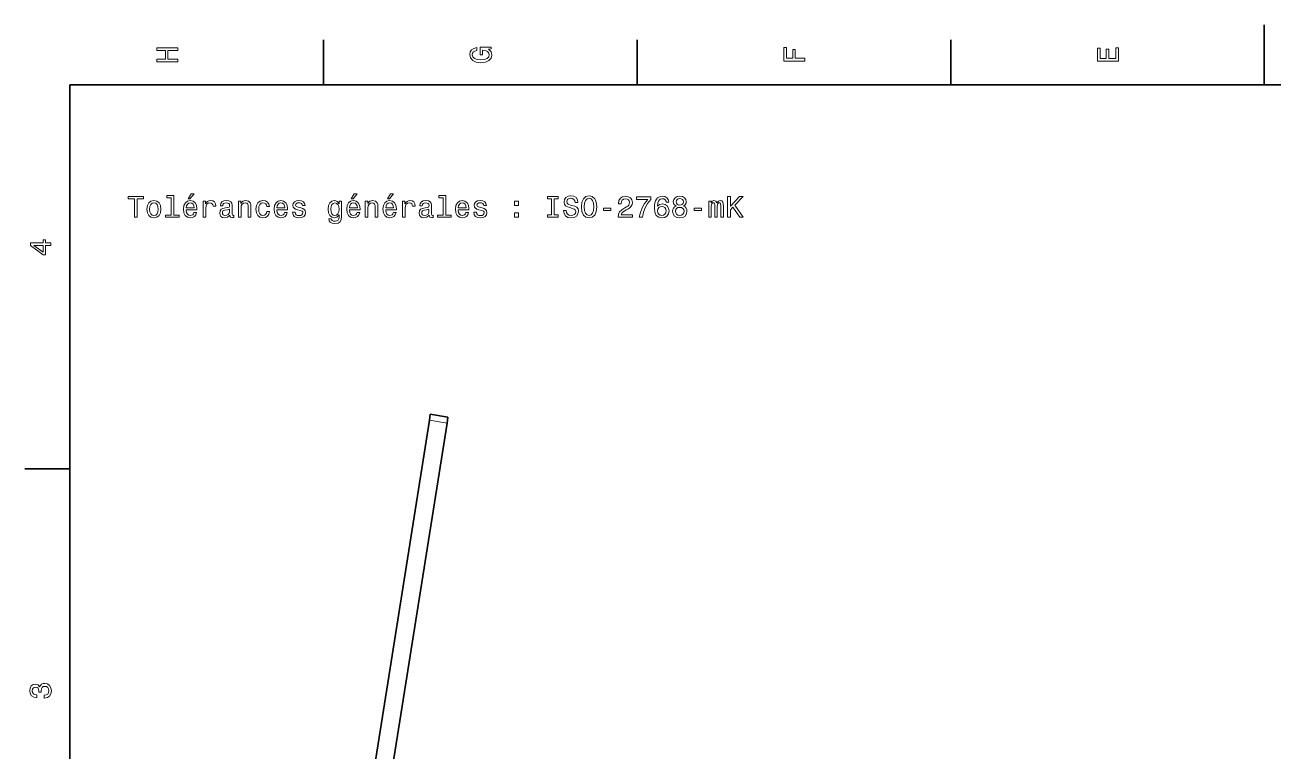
# Model space of a CAD drawing. Extents: x 0 to 420, y 0 to 297.
# Drawn here: x 2.5 to 211.5, y 175.5 to 297 of the extents above; entities that cross this region are included whole.
import ezdxf

# ---------------------------------------------------------------- set-up
doc = ezdxf.new("R2010")
doc.units = 0

msp = doc.modelspace()

# ---------------------------------------------------------------- linework, layer by layer
at = {"color": 7, "lineweight": 35, "ltscale": 0.25}
msp.add_line((210, 287), (210, 297), dxfattribs=at)
at = {"color": 7, "lineweight": 35, "ltscale": 0.1875}
for p, q in [((52.5, 287), (52.5, 294.5)), ((105, 287), (105, 294.5)), ((157.5, 287), (157.5, 294.5)), ((10, 222.699997), (2.5, 222.699997))]:
    msp.add_line(p, q, dxfattribs=at)
at = {"color": 7, "lineweight": 35}
for p, q in [((410, 287), (10, 287)), ((10, 287), (10, 10)), ((48.607815, 94.451767), (70.208748, 230.834702)), ((51.570881, 93.98246), (73.171814, 230.365387))]:
    msp.add_line(p, q, dxfattribs=at)
at = {"color": 7, "lineweight": 35, "ltscale": 0.025}
for p, q in [((70.208748, 230.834702), (70.365189, 231.822388)), ((73.171814, 230.365387), (73.328247, 231.353088))]:
    msp.add_line(p, q, dxfattribs=at)
at = {"color": 7, "lineweight": 13, "ltscale": 0.075}
msp.add_line((73.171814, 230.365387), (70.208748, 230.834702), dxfattribs=at)
at = {"color": 7, "lineweight": 35, "ltscale": 0.075}
msp.add_line((70.365189, 231.822388), (73.328247, 231.353088), dxfattribs=at)
at = {"color": 7, "lineweight": 13}
for points in [[(28.083214, 290.829987), (28.083214, 291.299011), (26.439121, 291.299011), (26.439121, 292.701019), (28.083214, 292.701019), (28.083214, 293.164978), (24.583214, 293.164978), (24.583214, 292.701019), (26.010447, 292.701019), (26.010447, 291.299011), (24.583214, 291.299011), (24.583214, 290.829987)], [(80.114197, 292.922913), (80.583214, 293.008667), (80.583214, 293.260803), (78.692001, 293.260803), (78.692001, 291.984863), (79.120674, 291.984863), (79.120674, 292.771606), (79.15094, 292.771606), (79.614914, 292.71109), (79.957855, 292.549713), (80.174713, 292.302612), (80.245316, 291.994965), (80.154541, 291.652039), (79.882202, 291.384735), (79.433357, 291.213257), (78.818085, 291.15274), (78.207855, 291.208221), (77.759003, 291.3797), (77.486671, 291.652039), (77.390854, 292.020172), (77.441284, 292.272339), (77.582497, 292.479126), (77.819527, 292.630402), (78.137245, 292.716156), (78.137245, 293.215424), (77.653099, 293.08429), (77.289986, 292.837189), (77.068085, 292.489197), (76.987396, 292.050446), (77.113472, 291.475525), (77.481628, 291.041779), (78.0616, 290.764404), (78.833214, 290.668579), (79.609871, 290.764404), (80.189842, 291.041779), (80.557999, 291.450287), (80.679039, 291.964691), (80.638687, 292.252167), (80.537827, 292.509369), (80.361313, 292.731262)], [(133.083206, 290.966156), (133.083206, 291.43515), (131.474411, 291.43515), (131.474411, 292.907776), (131.055832, 292.907776), (131.055832, 291.43515), (130.006836, 291.43515), (130.006836, 293.245697), (129.583206, 293.245697), (129.583206, 290.966156)], [(185.583206, 290.940918), (185.583206, 293.159943), (185.159576, 293.159943), (185.159576, 291.404907), (183.974411, 291.404907), (183.974411, 292.968292), (183.555832, 292.968292), (183.555832, 291.404907), (182.506836, 291.404907), (182.506836, 293.119598), (182.083206, 293.119598), (182.083206, 290.940918)], [(20.827847, 264.803741), (21.291824, 264.803741), (21.291824, 267.880096), (22.350903, 267.880096), (22.350903, 268.303741), (19.763727, 268.303741), (19.763727, 267.880096), (20.827847, 267.880096)], [(22.920788, 266.155334), (23.001478, 265.540039), (23.233467, 265.086151), (23.601624, 264.803741), (24.09586, 264.707916), (24.585052, 264.803741), (24.953207, 265.081116), (25.185196, 265.535004), (25.270931, 266.155334), (25.185196, 266.770599), (24.953207, 267.229523), (24.585052, 267.506897), (24.09586, 267.607788), (23.601624, 267.506897), (23.233467, 267.224487), (23.001478, 266.770599)], [(26.970499, 268.051575), (26.970499, 265.176941), (26.057674, 265.176941), (26.057674, 264.803741), (28.322083, 264.803741), (28.322083, 265.176941), (27.414303, 265.176941), (27.414303, 268.424774), (26.274532, 268.424774), (26.274532, 268.051575)], [(29.512285, 266.029236), (31.287502, 266.029236), (31.292545, 266.236023), (31.211853, 266.815979), (30.989952, 267.249695), (30.636925, 267.511963), (30.167904, 267.607788), (29.708973, 267.506897), (29.355946, 267.224487), (29.129002, 266.765564), (29.048309, 266.16037), (29.123959, 265.540039), (29.350903, 265.086151), (29.698885, 264.803741), (30.152775, 264.707916), (30.546146, 264.773468), (30.868914, 264.944946), (31.105946, 265.217285), (31.242113, 265.580383), (30.803352, 265.580383), (30.712574, 265.378662), (30.58145, 265.227386), (30.208252, 265.106323), (29.920788, 265.161804), (29.703928, 265.338318), (29.562717, 265.625793), (29.512285, 266.01413)], [(29.819923, 267.880096), (30.117474, 267.880096), (30.818481, 268.737457), (30.324245, 268.737457)], [(32.326408, 264.803741), (32.77021, 264.803741), (32.77021, 266.35202), (32.815598, 266.72522), (32.951767, 266.992493), (33.173668, 267.1539), (33.471218, 267.209351), (33.693123, 267.174072), (33.859547, 267.073181), (33.960411, 266.901733), (33.995716, 266.669739), (34.444565, 266.669739), (34.384045, 267.078247), (34.217617, 267.370758), (33.940239, 267.547272), (33.561996, 267.607788), (33.304794, 267.567444), (33.08289, 267.466553), (32.886204, 267.295105), (32.729866, 267.06311), (32.729866, 267.511963), (32.326408, 267.511963)], [(36.804794, 265.156769), (36.804794, 265.141632), (36.830009, 264.970154), (36.905655, 264.849121), (37.223381, 264.753296), (37.470497, 264.79364), (37.470497, 265.136597), (37.364594, 265.12146), (37.223381, 265.187012), (37.198166, 265.388763), (37.198166, 266.790771), (37.137646, 267.148834), (36.961136, 267.401001), (36.653496, 267.552307), (36.21978, 267.607788), (35.79615, 267.547272), (35.483467, 267.375793), (35.286781, 267.10849), (35.221222, 266.755463), (35.221222, 266.72522), (35.619637, 266.72522), (35.654938, 266.937012), (35.765888, 267.088318), (35.947445, 267.179108), (36.204651, 267.214417), (36.451767, 267.189178), (36.628281, 267.113525), (36.734188, 266.982422), (36.769493, 266.800873), (36.749317, 266.58905), (36.668625, 266.483124), (36.466896, 266.432709), (36.088654, 266.392365), (35.654938, 266.301575), (35.347301, 266.140198), (35.165745, 265.888031), (35.110268, 265.514832), (35.160702, 265.181976), (35.317039, 264.934875), (35.569202, 264.778534), (35.917183, 264.723053), (36.386208, 264.828949)], [(38.232025, 264.803741), (38.675831, 264.803741), (38.675831, 266.367157), (38.721222, 266.72522), (38.867474, 266.987457), (39.094418, 267.148834), (39.397011, 267.209351), (39.639088, 267.158936), (39.790382, 267.022766), (39.866032, 266.795807), (39.891251, 266.493225), (39.891251, 264.803741), (40.335052, 264.803741), (40.335052, 266.584015), (40.31488, 266.942078), (40.224102, 267.239624), (39.926552, 267.511963), (39.462574, 267.607788), (39.205368, 267.572479), (38.98851, 267.476654), (38.80191, 267.315277), (38.655655, 267.098419), (38.655655, 267.511963), (38.232025, 267.511963)], [(42.992836, 266.614258), (43.431595, 266.614258), (43.340816, 267.017731), (43.123959, 267.335449), (42.786064, 267.532135), (42.347301, 267.607788), (41.863152, 267.506897), (41.494995, 267.224487), (41.263008, 266.765564), (41.182316, 266.150269), (41.257965, 265.540039), (41.484909, 265.086151), (41.842979, 264.803741), (42.332172, 264.707916), (42.765892, 264.783569), (43.103786, 264.995392), (43.335773, 265.328247), (43.436638, 265.772034), (43.013008, 265.772034), (42.937359, 265.489624), (42.79615, 265.277802), (42.594421, 265.146667), (42.347301, 265.106323), (42.039665, 265.171906), (41.817764, 265.373627), (41.681595, 265.701447), (41.636208, 266.165405), (41.681595, 266.619293), (41.822807, 266.947113), (42.049751, 267.148834), (42.347301, 267.219452), (42.60955, 267.174072), (42.806236, 267.058075), (42.937359, 266.866425)], [(44.692402, 266.029236), (46.467617, 266.029236), (46.47266, 266.236023), (46.391968, 266.815979), (46.170067, 267.249695), (45.817039, 267.511963), (45.348022, 267.607788), (44.889088, 267.506897), (44.536064, 267.224487), (44.309116, 266.765564), (44.228424, 266.16037), (44.304073, 265.540039), (44.531017, 265.086151), (44.879002, 264.803741), (45.332893, 264.707916), (45.726265, 264.773468), (46.04903, 264.944946), (46.286064, 265.217285), (46.422226, 265.580383), (45.983467, 265.580383), (45.892689, 265.378662), (45.761566, 265.227386), (45.388367, 265.106323), (45.100903, 265.161804), (44.884045, 265.338318), (44.742836, 265.625793), (44.692402, 266.01413)], [(48.666466, 266.382263), (48.237789, 266.483124), (47.920067, 266.599121), (47.814159, 266.836151), (47.844418, 267.002594), (47.950325, 267.123627), (48.121796, 267.19928), (48.368912, 267.229523), (48.605946, 267.19928), (48.792545, 267.10849), (48.913582, 266.972321), (48.964012, 266.790771), (49.397732, 266.790771), (49.397732, 266.800873), (49.322083, 267.128662), (49.115311, 267.385864), (48.792545, 267.547272), (48.368912, 267.607788), (47.940239, 267.547272), (47.62756, 267.380829), (47.430874, 267.133698), (47.370354, 266.821045), (47.415741, 266.518433), (47.556953, 266.30661), (47.78894, 266.155334), (48.126839, 266.049408), (48.621075, 265.928375), (48.923668, 265.802307), (49.00436, 265.701447), (49.034622, 265.55014), (48.989231, 265.363525), (48.868195, 265.222321), (48.671509, 265.131561), (48.40926, 265.101288), (48.131882, 265.131561), (47.930153, 265.237457), (47.793983, 265.408936), (47.73851, 265.645966), (47.309837, 265.645966), (47.38044, 265.242493), (47.587212, 264.949982), (47.915024, 264.773468), (48.368912, 264.707916), (48.842979, 264.773468), (49.19096, 264.949982), (49.402775, 265.232422), (49.478424, 265.600586), (49.422951, 265.918304), (49.266609, 266.135162), (49.009403, 266.276367)], [(55.52021, 264.924774), (55.52021, 267.511963), (55.096577, 267.511963), (55.096577, 267.073181), (54.748596, 267.471619), (54.536777, 267.572479), (54.299747, 267.607788), (53.871075, 267.506897), (53.538219, 267.224487), (53.321362, 266.770599), (53.245712, 266.16037), (53.321362, 265.545105), (53.538219, 265.091217), (53.871075, 264.803741), (54.299747, 264.707916), (54.541821, 264.743225), (54.743553, 264.834015), (55.096577, 265.217285), (55.096577, 264.834015), (55.056232, 264.531403), (54.945282, 264.314545), (54.733463, 264.188477), (54.415741, 264.143066), (54.138363, 264.17334), (53.941677, 264.248993), (53.825684, 264.380096), (53.790382, 264.55661), (53.361706, 264.55661), (53.361706, 264.536438), (53.427269, 264.213684), (53.628998, 263.971619), (53.951763, 263.815277), (54.390526, 263.759796), (54.91502, 263.835449), (55.263004, 264.047272), (55.45969, 264.415405)], [(56.836491, 266.029236), (58.611706, 266.029236), (58.616749, 266.236023), (58.536057, 266.815979), (58.314156, 267.249695), (57.961128, 267.511963), (57.492111, 267.607788), (57.033176, 267.506897), (56.680149, 267.224487), (56.453205, 266.765564), (56.372513, 266.16037), (56.448162, 265.540039), (56.675106, 265.086151), (57.02309, 264.803741), (57.476978, 264.707916), (57.870354, 264.773468), (58.193119, 264.944946), (58.430149, 265.217285), (58.566319, 265.580383), (58.127556, 265.580383), (58.036777, 265.378662), (57.905655, 265.227386), (57.532455, 265.106323), (57.244991, 265.161804), (57.028133, 265.338318), (56.886921, 265.625793), (56.836491, 266.01413)], [(57.144127, 267.880096), (57.441677, 267.880096), (58.142685, 268.737457), (57.648449, 268.737457)], [(59.484184, 264.803741), (59.927986, 264.803741), (59.927986, 266.367157), (59.973377, 266.72522), (60.119629, 266.987457), (60.346577, 267.148834), (60.64917, 267.209351), (60.891243, 267.158936), (61.042542, 267.022766), (61.118191, 266.795807), (61.143406, 266.493225), (61.143406, 264.803741), (61.587212, 264.803741), (61.587212, 266.584015), (61.567036, 266.942078), (61.476257, 267.239624), (61.178707, 267.511963), (60.714733, 267.607788), (60.457527, 267.572479), (60.240669, 267.476654), (60.05407, 267.315277), (59.907814, 267.098419), (59.907814, 267.511963), (59.484184, 267.511963)], [(62.908535, 266.029236), (64.683746, 266.029236), (64.688797, 266.236023), (64.608101, 266.815979), (64.3862, 267.249695), (64.033173, 267.511963), (63.564156, 267.607788), (63.105221, 267.506897), (62.752193, 267.224487), (62.525249, 266.765564), (62.444557, 266.16037), (62.520206, 265.540039), (62.74715, 265.086151), (63.095135, 264.803741), (63.549023, 264.707916), (63.942398, 264.773468), (64.265167, 264.944946), (64.502197, 265.217285), (64.638367, 265.580383), (64.1996, 265.580383), (64.108826, 265.378662), (63.977699, 265.227386), (63.6045, 265.106323), (63.317036, 265.161804), (63.100178, 265.338318), (62.958965, 265.625793), (62.908535, 266.01413)], [(63.216171, 267.880096), (63.513721, 267.880096), (64.214729, 268.737457), (63.720493, 268.737457)], [(65.722656, 264.803741), (66.166458, 264.803741), (66.166458, 266.35202), (66.211853, 266.72522), (66.348015, 266.992493), (66.569916, 267.1539), (66.867462, 267.209351), (67.089371, 267.174072), (67.255798, 267.073181), (67.356659, 266.901733), (67.391968, 266.669739), (67.840805, 266.669739), (67.780289, 267.078247), (67.613861, 267.370758), (67.336487, 267.547272), (66.958244, 267.607788), (66.701042, 267.567444), (66.479141, 267.466553), (66.282455, 267.295105), (66.126114, 267.06311), (66.126114, 267.511963), (65.722656, 267.511963)], [(70.201035, 265.156769), (70.201035, 265.141632), (70.226257, 264.970154), (70.301903, 264.849121), (70.619629, 264.753296), (70.866745, 264.79364), (70.866745, 265.136597), (70.760834, 265.12146), (70.619629, 265.187012), (70.594406, 265.388763), (70.594406, 266.790771), (70.53389, 267.148834), (70.357376, 267.401001), (70.049744, 267.552307), (69.616028, 267.607788), (69.192398, 267.547272), (68.879715, 267.375793), (68.683029, 267.10849), (68.617462, 266.755463), (68.617462, 266.72522), (69.015884, 266.72522), (69.051186, 266.937012), (69.16214, 267.088318), (69.343689, 267.179108), (69.600891, 267.214417), (69.848015, 267.189178), (70.024529, 267.113525), (70.130432, 266.982422), (70.165741, 266.800873), (70.145569, 266.58905), (70.064873, 266.483124), (69.863144, 266.432709), (69.484901, 266.392365), (69.051186, 266.301575), (68.743546, 266.140198), (68.561996, 265.888031), (68.506516, 265.514832), (68.556946, 265.181976), (68.713287, 264.934875), (68.965454, 264.778534), (69.313431, 264.723053), (69.782455, 264.828949)], [(72.510834, 268.051575), (72.510834, 265.176941), (71.598015, 265.176941), (71.598015, 264.803741), (73.862427, 264.803741), (73.862427, 265.176941), (72.954643, 265.176941), (72.954643, 268.424774), (71.814873, 268.424774), (71.814873, 268.051575)], [(75.052628, 266.029236), (76.827835, 266.029236), (76.832886, 266.236023), (76.75219, 266.815979), (76.530289, 267.249695), (76.177261, 267.511963), (75.708244, 267.607788), (75.249313, 267.506897), (74.896286, 267.224487), (74.669342, 266.765564), (74.588646, 266.16037), (74.664291, 265.540039), (74.891235, 265.086151), (75.239227, 264.803741), (75.693115, 264.707916), (76.086487, 264.773468), (76.409256, 264.944946), (76.646286, 265.217285), (76.782455, 265.580383), (76.343689, 265.580383), (76.252914, 265.378662), (76.121788, 265.227386), (75.748589, 265.106323), (75.461121, 265.161804), (75.244263, 265.338318), (75.103058, 265.625793), (75.052628, 266.01413)], [(79.026688, 266.382263), (78.598007, 266.483124), (78.280289, 266.599121), (78.174377, 266.836151), (78.204636, 267.002594), (78.310547, 267.123627), (78.482018, 267.19928), (78.729134, 267.229523), (78.966171, 267.19928), (79.152771, 267.10849), (79.273804, 266.972321), (79.324234, 266.790771), (79.75795, 266.790771), (79.75795, 266.800873), (79.682304, 267.128662), (79.475533, 267.385864), (79.152771, 267.547272), (78.729134, 267.607788), (78.300461, 267.547272), (77.987778, 267.380829), (77.791092, 267.133698), (77.730576, 266.821045), (77.77597, 266.518433), (77.917175, 266.30661), (78.149162, 266.155334), (78.487061, 266.049408), (78.981293, 265.928375), (79.28389, 265.802307), (79.364578, 265.701447), (79.394836, 265.55014), (79.349457, 265.363525), (79.228416, 265.222321), (79.031731, 265.131561), (78.769485, 265.101288), (78.492104, 265.131561), (78.290375, 265.237457), (78.154205, 265.408936), (78.098732, 265.645966), (77.670059, 265.645966), (77.740662, 265.242493), (77.947433, 264.949982), (78.275246, 264.773468), (78.729134, 264.707916), (79.203201, 264.773468), (79.551178, 264.949982), (79.763, 265.232422), (79.838646, 265.600586), (79.783173, 265.918304), (79.626831, 266.135162), (79.369629, 266.276367)], [(84.46833, 266.760529), (85.164291, 266.760529), (85.164291, 267.511963), (84.46833, 267.511963)], [(90.656372, 265.227386), (90.010834, 265.227386), (90.010834, 264.803741), (91.765877, 264.803741), (91.765877, 265.227386), (91.120346, 265.227386), (91.120346, 267.880096), (91.765877, 267.880096), (91.765877, 268.303741), (90.010834, 268.303741), (90.010834, 267.880096), (90.656372, 267.880096)], [(93.127556, 265.958649), (92.668617, 265.958649), (92.769485, 265.424072), (93.021645, 265.030701), (93.409973, 264.79364), (93.934471, 264.707916), (94.453926, 264.788605), (94.842255, 265.010529), (95.089371, 265.35849), (95.180145, 265.817444), (95.1045, 266.230988), (94.892685, 266.49826), (94.549744, 266.674774), (94.090813, 266.805908), (93.697441, 266.901733), (93.440231, 267.012665), (93.293983, 267.174072), (93.248589, 267.426208), (93.293983, 267.653168), (93.425102, 267.824646), (93.626831, 267.940643), (93.904213, 267.980988), (94.18663, 267.930542), (94.408531, 267.794373), (94.554787, 267.567444), (94.625389, 267.259796), (95.084328, 267.259796), (95.084328, 267.269867), (95.003632, 267.743958), (94.766602, 268.096954), (94.393402, 268.318878), (93.889084, 268.394531), (93.435188, 268.318878), (93.082161, 268.107056), (92.855217, 267.779236), (92.774529, 267.355621), (92.840088, 266.977386), (93.031731, 266.720154), (93.334328, 266.548706), (93.747871, 266.417572), (94.156372, 266.301575), (94.464012, 266.190643), (94.650612, 266.029236), (94.716171, 265.766998), (94.655655, 265.499695), (94.499313, 265.297974), (94.262283, 265.171906), (93.954643, 265.131561), (93.611702, 265.187012), (93.349457, 265.348419), (93.183029, 265.610657)], [(95.664299, 266.553741), (95.755081, 265.766998), (96.017326, 265.187012), (96.425827, 264.828949), (96.960411, 264.707916), (97.489952, 264.828949), (97.903496, 265.187012), (98.160698, 265.766998), (98.256516, 266.553741), (98.160698, 267.335449), (98.049744, 267.653168), (97.903496, 267.915405), (97.489952, 268.273468), (97.237785, 268.364258), (96.960411, 268.399567), (96.420784, 268.273468), (96.012283, 267.920471), (95.755081, 267.340485)], [(96.148453, 266.553741), (96.203926, 267.163971), (96.370354, 267.612823), (96.627556, 267.885162), (96.960411, 267.980988), (97.288216, 267.885162), (97.545425, 267.607788), (97.711853, 267.158936), (97.772369, 266.553741), (97.711853, 265.943512), (97.545425, 265.494659), (97.288216, 265.222321), (96.960411, 265.131561), (96.627556, 265.222321), (96.370354, 265.494659), (96.203926, 265.938477)], [(101.80191, 264.803741), (104.207535, 264.803741), (104.207535, 265.237457), (102.306236, 265.237457), (102.412148, 265.474487), (102.593704, 265.671173), (103.153496, 266.029236), (103.45105, 266.180542), (103.783905, 266.3974), (104.020935, 266.649567), (104.157104, 266.947113), (104.207535, 267.285004), (104.121796, 267.708649), (103.884766, 268.041504), (103.521652, 268.253296), (103.052635, 268.328949), (102.568481, 268.243225), (102.200333, 268.006195), (101.963295, 267.62796), (101.882607, 267.128662), (101.882607, 267.058075), (102.341537, 267.058075), (102.341537, 267.098419), (102.386925, 267.441345), (102.523094, 267.693512), (102.739952, 267.854889), (103.02742, 267.91037), (103.319923, 267.859924), (103.536781, 267.733856), (103.677994, 267.53717), (103.728424, 267.290039), (103.693123, 267.058075), (103.597305, 266.861389), (103.435921, 266.689911), (103.21402, 266.538605), (102.916466, 266.377228), (102.422234, 266.064545), (102.074249, 265.731689), (101.867477, 265.328247), (101.80191, 264.818878)], [(105.367477, 264.803741), (105.876846, 264.803741), (106.043274, 265.635864), (106.335777, 266.412537), (106.749321, 267.133698), (107.288948, 267.809509), (107.288948, 268.228088), (104.888374, 268.228088), (104.888374, 267.769165), (106.804802, 267.769165), (106.250046, 267.088318), (105.831459, 266.377228), (105.538948, 265.620758)], [(110.314888, 267.360657), (110.21907, 267.769165), (109.997162, 268.071747), (109.654228, 268.263397), (109.210419, 268.328949), (108.912872, 268.29364), (108.655663, 268.197845), (108.428719, 268.041504), (108.237076, 267.81958), (108.085785, 267.542206), (107.974831, 267.204315), (107.904228, 266.805908), (107.884056, 266.357056), (107.964745, 265.64093), (108.211861, 265.12146), (108.610275, 264.808777), (109.154945, 264.702881), (109.644142, 264.79364), (110.017342, 265.030701), (110.259415, 265.4039), (110.345146, 265.87796), (110.259415, 266.357056), (110.027428, 266.72522), (109.669357, 266.957214), (109.225548, 267.037903), (108.746445, 266.937012), (108.388374, 266.649567), (108.464027, 267.204315), (108.625404, 267.602722), (108.872528, 267.839752), (109.215462, 267.920471), (109.467628, 267.880096), (109.659271, 267.7742), (109.785347, 267.597687), (109.850914, 267.360657)], [(111.515182, 266.689911), (111.257973, 266.548706), (111.081459, 266.35202), (110.970512, 266.104889), (110.935211, 265.807343), (111.0159, 265.35849), (111.247887, 265.010529), (111.626129, 264.788605), (112.140541, 264.702881), (112.649902, 264.788605), (113.028145, 265.010529), (113.260139, 265.35849), (113.345871, 265.807343), (113.305527, 266.104889), (113.199615, 266.35202), (113.018059, 266.548706), (112.7659, 266.689911), (112.967628, 266.810944), (113.108841, 266.977386), (113.194572, 267.179108), (113.224831, 267.426208), (113.144142, 267.784302), (112.932327, 268.071747), (112.589386, 268.258362), (112.140541, 268.328949), (111.686646, 268.258362), (111.343712, 268.071747), (111.126854, 267.784302), (111.051201, 267.426208), (111.076416, 267.179108), (111.162155, 266.977386)], [(111.530312, 267.385864), (111.570656, 267.607788), (111.691689, 267.779236), (111.883331, 267.885162), (112.140541, 267.925507), (112.3927, 267.885162), (112.584343, 267.779236), (112.705383, 267.607788), (112.750771, 267.385864), (112.705383, 267.158936), (112.584343, 266.982422), (112.3927, 266.866425), (112.140541, 266.831116), (111.883331, 266.87146), (111.691689, 266.982422), (111.570656, 267.158936)], [(116.992134, 264.803741), (117.400635, 264.803741), (117.400635, 266.614258), (117.42585, 266.886597), (117.501495, 267.083282), (117.617493, 267.19928), (117.768791, 267.244659), (117.889824, 267.204315), (117.97052, 267.103455), (118.010864, 266.931976), (118.025993, 266.705048), (118.025993, 264.803741), (118.409279, 264.803741), (118.409279, 266.614258), (118.434494, 266.881561), (118.510139, 267.078247), (118.63118, 267.19928), (118.782478, 267.244659), (118.903511, 267.204315), (118.984207, 267.103455), (119.034637, 266.705048), (119.034637, 264.803741), (119.443138, 264.803741), (119.443138, 266.674774), (119.417923, 267.06311), (119.337234, 267.360657), (119.17585, 267.542206), (118.913597, 267.607788), (118.605965, 267.506897), (118.368935, 267.214417), (118.182335, 267.501862), (117.869652, 267.607788), (117.582191, 267.506897), (117.385506, 267.224487), (117.385506, 267.511963), (116.992134, 267.511963)], [(120.154236, 264.803741), (120.618217, 264.803741), (120.618217, 266.049408), (121.031761, 266.493225), (122.206833, 264.803741), (122.771675, 264.803741), (121.359566, 266.831116), (122.731323, 268.303741), (122.116051, 268.303741), (120.618217, 266.684875), (120.618217, 268.303741), (120.154236, 268.303741)], [(23.374678, 266.16037), (23.420067, 266.614258), (23.561277, 266.942078), (23.788223, 267.143799), (24.09586, 267.214417), (24.398453, 267.143799), (24.625399, 266.947113), (24.766609, 266.614258), (24.817039, 266.16037), (24.766609, 265.701447), (24.625399, 265.368591), (24.398453, 265.16684), (24.09586, 265.101288), (23.788223, 265.16684), (23.561277, 265.368591), (23.420067, 265.701447)], [(29.512285, 266.402435), (29.56776, 266.750427), (29.703928, 267.007629), (29.910702, 267.163971), (30.183035, 267.219452), (30.450325, 267.163971), (30.657099, 267.007629), (30.78318, 266.750427), (30.828568, 266.402435)], [(36.75436, 265.751862), (36.69384, 265.489624), (36.532459, 265.287903), (36.290382, 265.156769), (35.992836, 265.111389), (35.801193, 265.136597), (35.665024, 265.217285), (35.579288, 265.35849), (35.554073, 265.555176), (35.574245, 265.731689), (35.654938, 265.857788), (35.977703, 265.998993), (36.386208, 266.059509), (36.75436, 266.180542)], [(44.692402, 266.402435), (44.747879, 266.750427), (44.884045, 267.007629), (45.090816, 267.163971), (45.363152, 267.219452), (45.63044, 267.163971), (45.837212, 267.007629), (45.963295, 266.750427), (46.008682, 266.402435)], [(53.704647, 266.16037), (53.750034, 266.609222), (53.886204, 266.942078), (54.098019, 267.138763), (54.38044, 267.209351), (54.67799, 267.138763), (54.899891, 266.942078), (55.03606, 266.609222), (55.086491, 266.16037), (55.03606, 265.701447), (54.899891, 265.373627), (54.67799, 265.171906), (54.38044, 265.106323), (54.098019, 265.171906), (53.886204, 265.373627), (53.750034, 265.706482)], [(56.836491, 266.402435), (56.891964, 266.750427), (57.028133, 267.007629), (57.234905, 267.163971), (57.50724, 267.219452), (57.774532, 267.163971), (57.981304, 267.007629), (58.107384, 266.750427), (58.152771, 266.402435)], [(62.908535, 266.402435), (62.964008, 266.750427), (63.100178, 267.007629), (63.30695, 267.163971), (63.579285, 267.219452), (63.846577, 267.163971), (64.053345, 267.007629), (64.179428, 266.750427), (64.224815, 266.402435)], [(70.150604, 265.751862), (70.090088, 265.489624), (69.928711, 265.287903), (69.68663, 265.156769), (69.389084, 265.111389), (69.197433, 265.136597), (69.061272, 265.217285), (68.97554, 265.35849), (68.950317, 265.555176), (68.97049, 265.731689), (69.051186, 265.857788), (69.373947, 265.998993), (69.782455, 266.059509), (70.150604, 266.180542)], [(75.052628, 266.402435), (75.108093, 266.750427), (75.244263, 267.007629), (75.451035, 267.163971), (75.723373, 267.219452), (75.990662, 267.163971), (76.197433, 267.007629), (76.323517, 266.750427), (76.368904, 266.402435)], [(84.46833, 264.803741), (85.164291, 264.803741), (85.164291, 265.555176), (84.46833, 265.555176)], [(99.386208, 265.958649), (100.606667, 265.958649), (100.606667, 266.357056), (99.386208, 266.357056)], [(109.855957, 265.872894), (109.800476, 265.555176), (109.659271, 265.31311), (109.43232, 265.151733), (109.149902, 265.101288), (108.852356, 265.151733), (108.625404, 265.308075), (108.479156, 265.55014), (108.433762, 265.867859), (108.4842, 266.180542), (108.625404, 266.417572), (108.857399, 266.568878), (109.170074, 266.624359), (109.442413, 266.568878), (109.659271, 266.422607), (109.800476, 266.185577)], [(111.419357, 265.817444), (111.464745, 266.084717), (111.611, 266.286438), (111.837944, 266.417572), (112.140541, 266.462952), (112.438087, 266.417572), (112.665039, 266.286438), (112.811287, 266.084717), (112.861725, 265.817444), (112.811287, 265.529968), (112.665039, 265.31311), (112.438087, 265.171906), (112.140541, 265.126495), (111.837944, 265.171906), (111.611, 265.31311), (111.464745, 265.529968)], [(114.566338, 265.958649), (115.786797, 265.958649), (115.786797, 266.357056), (114.566338, 266.357056)], [(6.833213, 260.077362), (6.833213, 260.53125), (5.965778, 260.53125), (5.965778, 261.030548), (5.56232, 261.030548), (5.56232, 260.53125), (3.408862, 260.53125), (3.408862, 260.072327), (5.521974, 258.539185), (5.965778, 258.539185), (5.965778, 260.077362)], [(5.56232, 258.96283), (3.993876, 260.077362), (5.56232, 260.077362)], [(5.73379, 184.329117), (5.769093, 184.329117), (6.253242, 184.409805), (6.616354, 184.646835), (6.848343, 185.020035), (6.934078, 185.514282), (6.848343, 186.038773), (6.626441, 186.432144), (6.273415, 186.684311), (5.819525, 186.775085), (5.521974, 186.734741), (5.279899, 186.623795), (5.0933, 186.44223), (4.957133, 186.20015), (4.684798, 186.527969), (4.251081, 186.643967), (3.857709, 186.568314), (3.560158, 186.351456), (3.373559, 185.998428), (3.307997, 185.514282), (3.388689, 185.060394), (3.610591, 184.712402), (3.963617, 184.485458), (4.432637, 184.409805), (4.46794, 184.409805), (4.46794, 184.858658), (4.145173, 184.899002), (3.913184, 185.030121), (3.771974, 185.241943), (3.721542, 185.53949), (3.761888, 185.801743), (3.867795, 185.993378), (4.039265, 186.109375), (4.271254, 186.15477), (4.518372, 186.109375), (4.684798, 185.988342), (4.785663, 185.77652), (4.815922, 185.489059), (4.810879, 185.292374), (5.209294, 185.292374), (5.199208, 185.53949), (5.244596, 185.857224), (5.365634, 186.094254), (5.56232, 186.235458), (5.819525, 186.285889), (6.112032, 186.230423), (6.328891, 186.084167), (6.465058, 185.852173), (6.510447, 185.54454), (6.460014, 185.226807), (6.308718, 184.994827), (6.066643, 184.848572), (5.73379, 184.793091)]]:
    msp.add_lwpolyline(points, close=True, dxfattribs=at)

doc.saveas('drawing.dxf')
